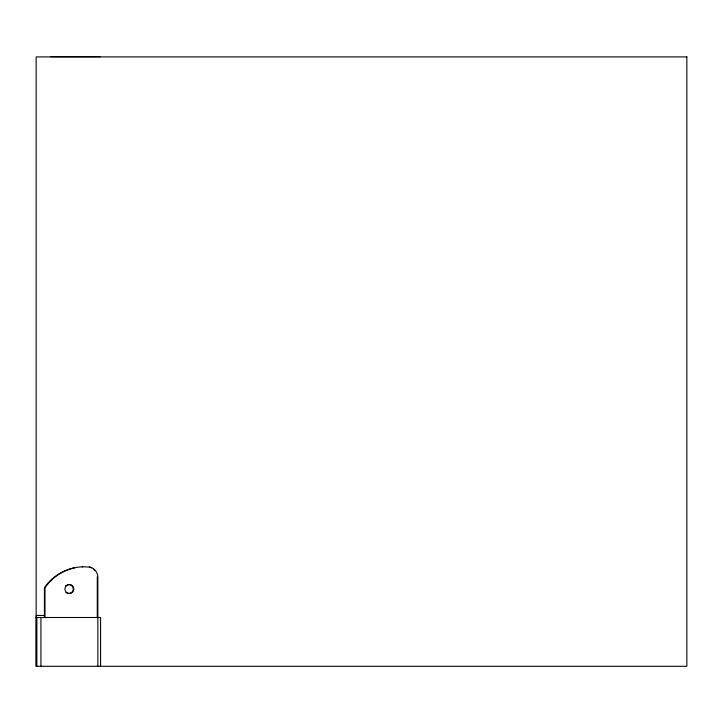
<?xml version="1.0" encoding="UTF-8"?>
<svg xmlns="http://www.w3.org/2000/svg" width="723" height="723" viewBox="0 0 723 723"><rect width="100%" height="100%" fill="white"/><g stroke="black" fill="none" stroke-linecap="round" stroke-linejoin="round"><path stroke-width="1.08" d="M75.219 567.682C63.046 570.212 51.939 577.442 44.998 587.79L44.998 617.496M82.784 566.805C67.591 567.194 52.869 575.119 44.419 587.79L44.419 617.496M50.782 56.701L100.587 56.701M44.419 615.463L36.286 615.463L36.286 666.299M36.15 617.496L100.569 617.496L100.569 666.299M82.205 566.805L89.896 567.049L91.993 567.853A10.809 10.809 0 0 1 97.858 576.837L97.858 666.299M89.318 567.049L91.414 567.853M97.28 576.837L97.28 617.496M40.931 617.496L40.931 666.299M36.864 617.496L36.864 666.299M93.294 569.073A10.809 10.809 0 0 1 94.876 570.655M67.32 584.817A4.474 4.474 0 0 1 73.213 589.841A4.474 4.474 0 0 1 65.92 592.444M65.413 586.136A4.474 4.474 0 0 1 66.281 585.35M686.85 56.909L36.15 56.909L36.15 666.299L686.85 666.299L686.85 56.909M66.498 592.444A4.474 4.474 0 0 0 73.791 589.841A4.474 4.474 0 0 0 67.899 584.817A4.474 4.474 0 0 0 66.498 592.444"/></g></svg>
